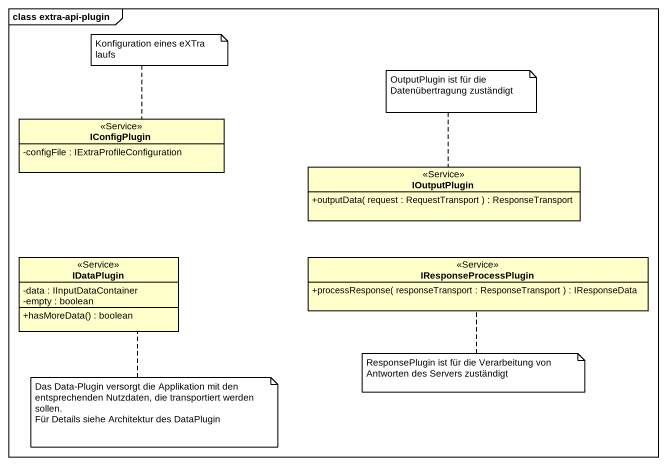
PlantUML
@startuml
mainframe class extra-api-plugin
hide circle
hide empty members
skinparam classAttributeIconSize 0
class IConfigPlugin <<Service>> #FFFFCC {
  -configFile : IExtraProfileConfiguration
}
class IOutputPlugin <<Service>> #FFFFCC {
  +outputData( request : RequestTransport ) : ResponseTransport
}
class IDataPlugin <<Service>> #FFFFCC {
  -data : IInputDataContainer
  -empty : boolean
  +hasMoreData() : boolean
}
class IResponseProcessPlugin <<Service>> #FFFFCC {
  +processResponse( responseTransport : ResponseTransport ) : IResponseData
}
note top of IConfigPlugin : Konfiguration eines eXTra laufs
note top of IOutputPlugin : OutputPlugin ist für die Datenübertragung zuständigt
note bottom of IDataPlugin
  Das Data-Plugin versorgt die Applikation mit den entsprechenden Nutzdaten, die transportiert werden sollen.
  Für Details siehe Architektur des DataPlugin
end note
note bottom of IResponseProcessPlugin : ResponsePlugin ist für die Verarbeitung von Antworten des Servers zuständigt
@enduml
